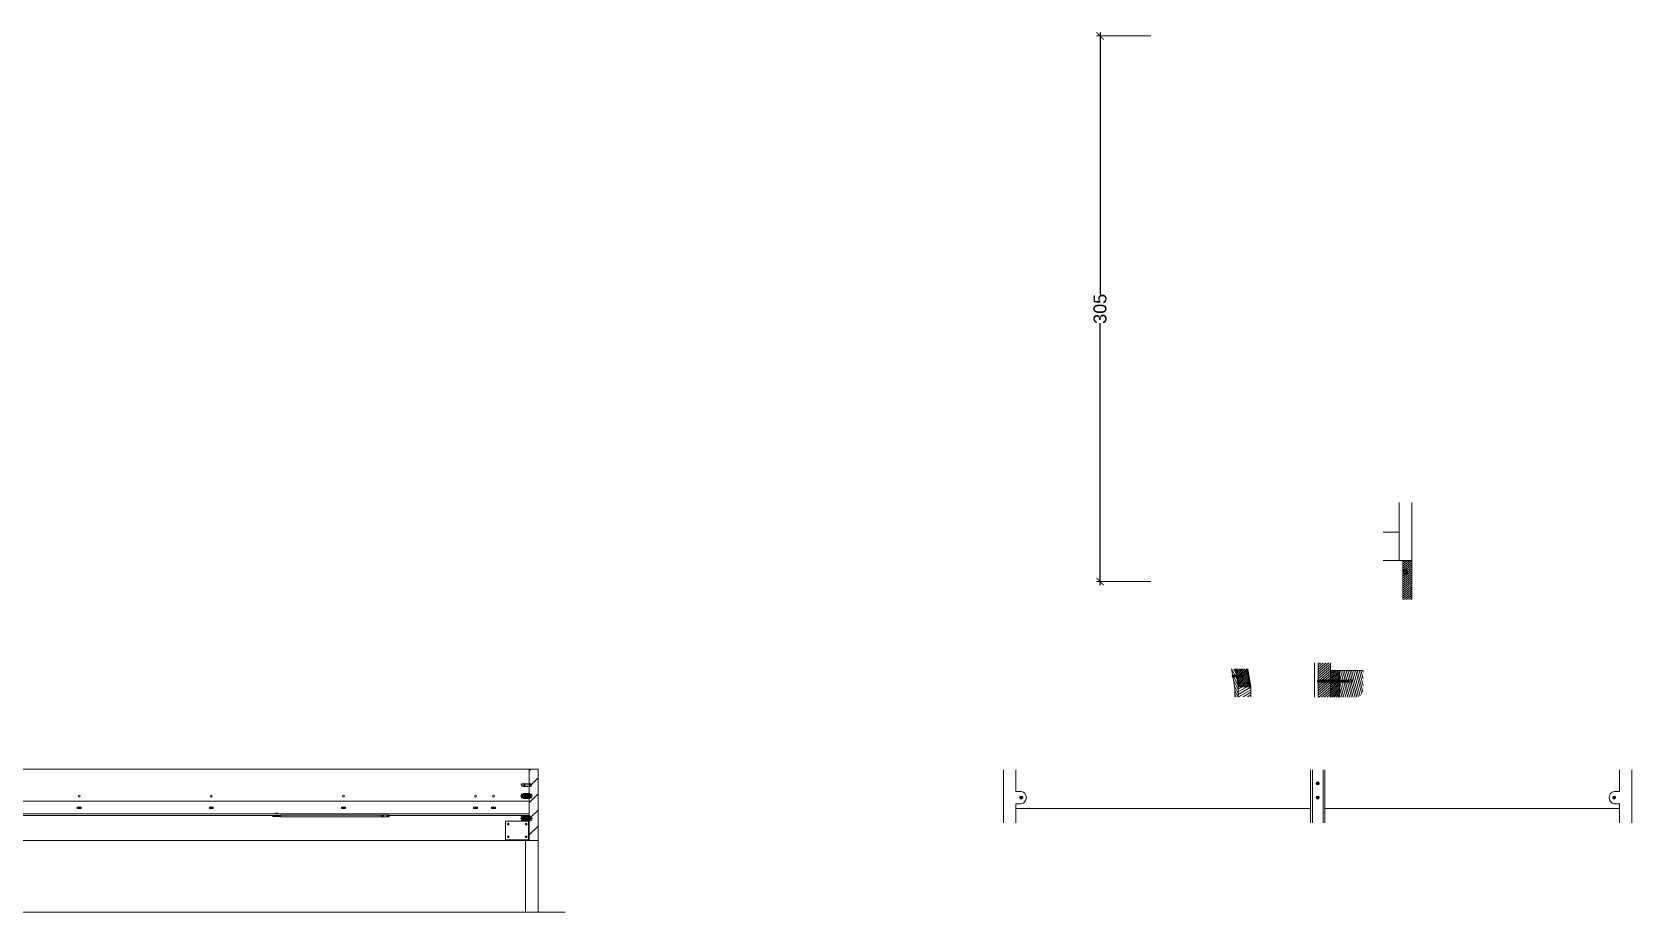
# Model space of a CAD drawing. Header units: millimetres. Extents: x 34 to 3072, y -237 to 919.
# Drawn here: x 2624.4 to 3072.4, y 672.8 to 919.2 of the extents above; entities that cross this region are included whole.
import ezdxf

# ---------------------------------------------------------------- set-up
doc = ezdxf.new("R2010")
doc.units = ezdxf.units.MM
doc.header["$MEASUREMENT"] = 0
doc.layers.get('DEFPOINTS').update_dxf_attribs({"color": 210})
for name, color, linetype, lineweight in [('elementi non sezionati', 8, 'Continuous', 18), ('linea di terra', 1, 'Continuous', 18), ('linee quote', 6, 'Continuous', 18), ('pareti sezionate', 7, 'Continuous', 18), ('QUOTE', 1, 'Continuous', 25), ('retino', 11, 'Continuous', 18), ('riquadro viti', 2, 'Continuous', 18), ('viti e cerniere', 4, 'Continuous', 13)]:
    doc.layers.add(name, color=color, linetype=linetype, lineweight=lineweight)
doc.styles.add('Annotativa', font='Arial.ttf')
doc.dimstyles.new('QM-D_1', dxfattribs={"dimtxt": 3.6, "dimasz": 2, "dimexe": 1, "dimexo": 2, "dimgap": 0.09, "dimtad": 0, "dimdec": 0, "dimzin": 0, "dimdsep": 46, "dimtxsty": 'Annotativa', "dimblk": 'ARCHTICK', "dimblk1": 'ARCHTICK', "dimblk2": 'ARCHTICK', "dimcen": 0, "dimdle": 1, "dimclrd": 256, "dimclre": 256, "dimadec": 0, "dimazin": 0, "dimtfac": 1, "dimtdec": 0, "dimtofl": 0, "dimtmove": 0, "dimatfit": 3, "dimldrblk": 'ARCHTICK', "dimfxl": 1, "dimtolj": 1, "dimtzin": 0, "dimlwe": 5, "dimarcsym": 2})

# ---------------------------------------------------------------- blocks, each defined once
blk = doc.blocks.new('_ArchTick')
at = {"color": 0, "linetype": 'ByBlock', "const_width": 0.15}
blk.add_lwpolyline([(-0.5, -0.5), (0.5, 0.5)], dxfattribs=at)
blk = doc.blocks.new('*D37')
at = {"layer": 'DEFPOINTS', "color": 0, "ltscale": 0.4, "transparency": 16777216}
for p in [(2939.65, 918.08), (2923.43, 765.31), (2939.65, 765.31)]:
    blk.add_point(p, dxfattribs=at)
at = {"layer": 'QUOTE', "lineweight": -2, "ltscale": 0.4, "transparency": 16777216}
for p, q in [((2923.43, 919.08), (2923.43, 845.74)), ((2923.43, 764.31), (2923.43, 837.65))]:
    blk.add_line(p, q, dxfattribs=at)
at = {"layer": 'QUOTE', "linetype": 'Continuous', "lineweight": 5, "ltscale": 0.4, "transparency": 16777216}
for p, q in [((2937.65, 918.08), (2922.43, 918.08)), ((2937.65, 765.31), (2922.43, 765.31))]:
    blk.add_line(p, q, dxfattribs=at)
at = {"layer": 'QUOTE', "lineweight": -2, "ltscale": 0.4, "transparency": 16777216, "xscale": 2, "yscale": 2, "zscale": 2}
for p, rotation in [((2923.43, 918.08), 90), ((2923.43, 765.31), 270)]:
    blk.add_blockref('_ArchTick', p, dxfattribs=dict(at, rotation=rotation))
at = {"layer": 'QUOTE', "color": 0, "ltscale": 0.4, "transparency": 16777216, "insert": (2923.43, 841.69), "char_height": 3.6, "attachment_point": 5, "rotation": 90, "style": 'Annotativa'}
blk.add_mtext('\\A1;305', dxfattribs=at)

msp = doc.modelspace()

# ---------------------------------------------------------------- hatches: boundary and pattern name
at = {"layer": 'retino'}
h = msp.add_hatch(dxfattribs=at)
h.set_pattern_fill('ANSI31', color=256, scale=3.5, angle=174)
h.paths.add_polyline_path([(3010.72, 771.2), (3008.22, 771.2), (3008.22, 768.47), (3009.42, 768.47), (3009.42, 767.47), (3008.22, 767.47), (3008.22, 760.27), (3010.72, 760.27)])
h = msp.add_hatch(dxfattribs=at)
h.set_pattern_fill('ANSI31', color=256, angle=116)
h.paths.add_polyline_path([(3009.42, 768.47), (3008.22, 768.47), (3008.22, 767.47), (3009.42, 767.47)])
h.paths.add_polyline_path([(3009.24, 767.97), (3009.03, 767.61), (3008.61, 767.61), (3008.4, 767.97), (3008.61, 768.33), (3009.03, 768.33)], flags=16)
h.paths.add_polyline_path([(3009.09, 767.97, -1), (3008.56, 767.97, -1)], flags=0)
h = msp.add_hatch(dxfattribs=at)
h.set_pattern_fill('ANSI31', color=256)
h.set_pattern_definition([(45, (613.875, -36.4463), (-2.245064, 2.245064), [])])
h.paths.add_polyline_path([(2542.07, 742.81), (2539.07, 742.81), (2539.88, 738.06), (2541.59, 738.06), (2541.59, 737.58), (2539.96, 737.58), (2541.58, 728.05), (2542.29, 728.05), (2542.29, 727.57), (2541.66, 727.57), (2542.26, 724.06), (2543.97, 724.06), (2543.97, 723.59), (2542.34, 723.59), (2542.81, 720.81), (2545.81, 720.81)])
h.paths.add_polyline_path([(2548.58, 709.54), (2546.08, 709.54), (2546.08, 696.09), (2548.58, 696.09)])
h.paths.add_polyline_path([(2548.58, 712.81), (2546.08, 712.81), (2546.08, 710.09), (2548.58, 710.09)])
h.paths.add_polyline_path([(2548.58, 695.54), (2546.08, 695.54), (2546.08, 692.81), (2548.08, 692.81), (2548.58, 692.81)])
h.paths.add_polyline_path([(2766.08, 712.81), (2764.08, 712.81), (2763.58, 712.81), (2763.58, 708.67), (2764.16, 708.67), (2764.16, 707.91), (2763.58, 707.91), (2763.58, 705.73), (2764.16, 705.73), (2764.16, 704.87), (2763.58, 704.87), (2763.58, 699.45), (2764.16, 699.45), (2764.16, 698.6), (2763.58, 698.6), (2763.58, 692.81), (2764.08, 692.81), (2766.08, 692.81)])
h = msp.add_hatch(dxfattribs=at)
h.set_pattern_fill('ANSI31', color=256, scale=4, angle=252)
h.paths.add_polyline_path([(2961.27, 740.93), (2960.25, 740.93), (2960.56, 739.11), (2961.45, 739.11, -0.065705), (2961.51, 739.22), (2961.56, 739.23)])
h.paths.add_polyline_path([(2961.68, 738.54), (2961.63, 738.53, -0.08917), (2961.51, 738.64), (2960.64, 738.64), (2960.66, 738.52), (2960.66, 738.52), (2961.07, 736.11, -0.042273), (2961.13, 735.44), (2961.13, 733.07), (2962.13, 733.07), (2962.13, 735.44, 0.042273), (2962.06, 736.28)])
h = msp.add_hatch(dxfattribs=at)
h.set_pattern_fill('ANSI31', color=256, scale=5, angle=165)
h.paths.add_polyline_path([(2965.63, 735.44, 0.042273), (2965.56, 736.28), (2964.77, 740.93), (2964.5, 740.93), (2965.36, 735.87), (2962.36, 735.87), (2961.89, 738.64), (2961.66, 738.64), (2962.06, 736.28, -0.042273), (2962.13, 735.44), (2962.13, 733.07), (2965.63, 733.07)])
h.paths.add_polyline_path([(2961.5, 740.93), (2961.27, 740.93), (2961.58, 739.11), (2961.81, 739.11)])
h = msp.add_hatch(dxfattribs=at)
h.set_pattern_fill('ANSI31', color=256, scale=3)
h.paths.add_polyline_path([(2964.5, 740.93), (2961.5, 740.93), (2961.81, 739.11), (2963.53, 739.11), (2963.53, 738.64), (2961.89, 738.64), (2962.36, 735.87), (2965.36, 735.87)])
h = msp.add_hatch(dxfattribs=at)
h.set_pattern_fill('ANSI31', color=256, scale=4, angle=175)
h.paths.add_polyline_path([(2984.47, 737.72), (2987.97, 737.72), (2987.97, 740.45), (2987.97, 742.55), (2984.47, 742.55)])
h.paths.add_polyline_path([(2984.47, 732.99), (2987.97, 732.99), (2987.97, 737.18), (2984.47, 737.18), (2984.47, 737.1)])
h = msp.add_hatch(dxfattribs=at)
h.set_pattern_fill('ANSI31', color=256, scale=3)
h.paths.add_polyline_path([(2990.47, 740.45), (2987.97, 740.45), (2987.97, 737.72), (2990.47, 737.72)])
h.paths.add_polyline_path([(2990.47, 737.18), (2987.97, 737.18), (2987.97, 732.99), (2990.47, 732.99)])
h = msp.add_hatch(dxfattribs=at)
h.set_pattern_fill('ANSI31', color=256, scale=4, angle=60)
edge = h.paths.add_edge_path()
edge.add_arc((2995.1, 734.99), 2, 270, 360)
edge.add_line((2997.1, 734.99), (2997.1, 740.45))
edge.add_line((2997.1, 740.45), (2990.47, 740.45))
edge.add_line((2990.47, 740.45), (2990.47, 737.72))
edge.add_line((2990.47, 737.72), (2993.05, 737.72))
edge.add_arc((2993.47, 737.45), 0.5, 0, 146.9791, ccw=False)
edge.add_arc((2993.47, 737.45), 0.5, -146.9791, 0, ccw=False)
edge.add_line((2993.05, 737.18), (2990.47, 737.18))
edge.add_line((2990.47, 737.18), (2990.47, 732.99))
edge.add_line((2990.47, 732.99), (2995.1, 732.99))
h = msp.add_hatch(dxfattribs=at)
h.set_pattern_fill('ANSI31', color=256, scale=0.3)
h.set_pattern_definition([(45, (613.8751, -36.4463), (-0.6735192, 0.6735192), [])])
h.paths.add_polyline_path([(2724.37, 699.91), (2722.22, 699.91), (2722.22, 699.46), (2724.37, 699.46)])
at = {"layer": 'viti e cerniere'}
h = msp.add_hatch(dxfattribs=at)
h.set_pattern_fill('ANSI31', color=256, scale=0.5)
h.paths.add_polyline_path([(3009.03, 768.33), (3008.61, 768.33), (3008.4, 767.97), (3008.61, 767.61), (3009.03, 767.61), (3009.24, 767.97)])
h.paths.add_polyline_path([(3009.09, 767.97, -1), (3008.56, 767.97, -1)], flags=16)
h = msp.add_hatch(dxfattribs=at)
h.set_pattern_fill('ANSI37', color=256, scale=0.07)
h.set_pattern_definition([(45, (1412.92526, -36.44633), (-0.157154482, 0.157154482), []), (135, (1412.92526, -36.44633), (-0.157154482, -0.157154482), [])])
h.paths.add_polyline_path([(2763.58, 698.28), (2763.38, 698.28), (2763.38, 693.05), (2763.58, 693.05)])

# ---------------------------------------------------------------- linework, layer by layer
at = {"layer": 'elementi non sezionati'}
for p, q in [((3007.22, 771.2), (3007.22, 787.43)), ((3010.72, 787.43), (3010.72, 771.2)), ((3002.74, 779.2), (3007.22, 779.2)), ((3008.22, 771.2), (3002.74, 771.2)), ((2961.07, 736.11), (2960.25, 740.93)), ((2962.06, 736.28), (2961.27, 740.93)), ((2965.56, 736.28), (2964.77, 740.93)), ((2983.47, 742.55), (2983.47, 740.45)), ((2983.47, 732.99), (2983.47, 740.45)), ((2961.13, 735.44), (2961.13, 733.07)), ((2962.13, 735.44), (2962.13, 733.07)), ((2965.63, 733.07), (2965.63, 735.44)), ((2548.58, 712.81), (2763.58, 712.81)), ((2896.37, 697.74), (2896.37, 712.58)), ((2899.87, 712.58), (2899.87, 706.58)), ((2982.37, 712.58), (2982.37, 697.74)), ((2982.87, 712.58), (2982.87, 697.74)), ((2985.87, 712.58), (2985.87, 697.74)), ((2986.37, 712.58), (2986.37, 697.74)), ((3068.87, 706.58), (3068.87, 712.58)), ((3072.37, 712.58), (3072.37, 697.74)), ((2901.37, 706.58), (2899.87, 706.58)), ((3067.37, 706.58), (3068.87, 706.58)), ((2899.87, 703.08), (2899.87, 697.74)), ((2899.87, 703.08), (2901.37, 703.08)), ((2899.87, 701.83), (2982.37, 701.83)), ((2986.37, 701.83), (3068.87, 701.83)), ((3068.87, 703.08), (3067.37, 703.08)), ((3068.87, 697.74), (3068.87, 703.08)), ((2763.58, 692.81), (2548.58, 692.81))]:
    msp.add_line(p, q, dxfattribs=at)
msp.add_lwpolyline([(2766.08, 692.81), (2766.08, 672.81), (2762.58, 672.81), (2762.58, 692.81)], dxfattribs=at)
for centre, radius, start, end in [((2957.13, 735.44), 4, 0, 9.6824), ((2957.13, 735.44), 5, 0, 9.6824), ((2960.63, 735.44), 5, 0, 9.6824), ((2901, 704.83), 1.79, 282.0948, 77.9052), ((3067.75, 704.83), 1.79, 102.0948, 257.9052)]:
    msp.add_arc(centre, radius, start, end, dxfattribs=at)
at = {"layer": 'linea di terra'}
msp.add_line((2538.68, 672.81), (2773.65, 672.81), dxfattribs=at)
at = {"layer": 'linee quote'}
msp.add_line((2993.47, 737.45), (2993.47, 737.45), dxfattribs=at)
at = {"layer": 'pareti sezionate'}
for p, q in [((2984.47, 742.55), (2984.47, 732.99)), ((2987.97, 740.45), (2987.97, 742.55)), ((2990.47, 740.45), (2997.1, 740.45))]:
    msp.add_line(p, q, dxfattribs=at)
for points in [[(3008.22, 760.27), (3008.22, 771.2), (3010.72, 771.2), (3010.72, 760.27)], [(2961.81, 739.11), (2961.5, 740.93)], [(2964.5, 740.93), (2965.36, 735.87), (2962.36, 735.87), (2961.89, 738.64)], [(2987.97, 737.72), (2987.97, 740.45), (2990.47, 740.45), (2990.47, 737.72)], [(2987.97, 732.99), (2987.97, 737.18)], [(2990.47, 737.18), (2990.47, 732.99)], [(2763.58, 698.6), (2763.58, 692.81), (2764.08, 692.81), (2766.08, 692.81), (2766.08, 712.81), (2764.08, 712.81), (2763.58, 712.81), (2763.58, 708.67)], [(2763.58, 707.91), (2763.58, 705.73)], [(2763.58, 704.87), (2763.58, 699.45)]]:
    msp.add_lwpolyline(points, dxfattribs=at)
at = {"layer": 'riquadro viti', "ltscale": 0.07}
for p, q in [((2961.45, 739.11), (2960.57, 739.11)), ((2961.53, 738.64), (2960.65, 738.64)), ((2961.57, 739.11), (2963.53, 739.11)), ((2963.53, 738.64), (2961.66, 738.64)), ((2963.53, 739.11), (2963.53, 738.64)), ((2993.05, 737.18), (2984.47, 737.18))]:
    msp.add_line(p, q, dxfattribs=at)
at = {"layer": 'riquadro viti'}
for p, q in [((2764.16, 707.91), (2761.99, 707.91)), ((2764.16, 708.67), (2762.29, 708.67)), ((2764.16, 707.91), (2764.16, 708.67))]:
    msp.add_line(p, q, dxfattribs=at)
at = {"layer": 'riquadro viti', "ltscale": 0.07}
msp.add_lwpolyline([(2984.47, 737.72), (2993.05, 737.72)], dxfattribs=at)
at = {"layer": 'riquadro viti', "ltscale": 0.02}
for points in [[(2761.57, 705.73), (2764.16, 705.73), (2764.16, 704.87), (2761.65, 704.87), (2761.57, 704.87)], [(2761.57, 699.45), (2764.16, 699.45), (2764.16, 698.6), (2761.65, 698.6), (2761.57, 698.6)]]:
    msp.add_lwpolyline(points, close=True, dxfattribs=at)
at = {"layer": 'viti e cerniere'}
for p, q in [((3008.22, 767.47), (3008.22, 768.47)), ((3008.22, 768.47), (3009.42, 768.47)), ((3009.42, 767.47), (3008.22, 767.47)), ((3009.42, 768.47), (3009.42, 767.47)), ((2960.5, 739.2), (2960.55, 739.21)), ((2960.55, 739.21), (2960.66, 738.52)), ((2961.51, 739.22), (2961.56, 739.23)), ((2961.56, 739.23), (2961.68, 738.54)), ((2960.66, 738.52), (2960.62, 738.51)), ((2960.64, 738.96), (2960.72, 738.96)), ((2960.69, 738.77), (2960.77, 738.77)), ((2960.78, 738.96), (2960.85, 738.96)), ((2960.83, 738.77), (2960.9, 738.77)), ((2960.91, 738.96), (2960.99, 738.96)), ((2960.96, 738.77), (2961.04, 738.77)), ((2961.05, 738.96), (2961.12, 738.96)), ((2961.1, 738.77), (2961.17, 738.77)), ((2961.18, 738.96), (2961.26, 738.96)), ((2961.23, 738.77), (2961.31, 738.77)), ((2961.32, 738.96), (2961.39, 738.96)), ((2961.37, 738.77), (2961.44, 738.77)), ((2961.68, 738.54), (2961.63, 738.53)), ((2961.64, 738.77), (2961.64, 738.77)), ((2961.65, 738.96), (2961.73, 738.96)), ((2961.7, 738.77), (2961.78, 738.77)), ((2961.79, 738.96), (2961.87, 738.96)), ((2961.84, 738.77), (2961.92, 738.77)), ((2961.93, 738.96), (2962, 738.96)), ((2961.98, 738.77), (2962.05, 738.77)), ((2962.06, 738.96), (2962.14, 738.96)), ((2962.11, 738.77), (2962.19, 738.77)), ((2962.2, 738.96), (2962.27, 738.96)), ((2962.25, 738.77), (2962.32, 738.77)), ((2962.33, 738.96), (2962.41, 738.96)), ((2962.38, 738.77), (2962.46, 738.77)), ((2962.47, 738.96), (2962.54, 738.96)), ((2962.52, 738.77), (2962.59, 738.77)), ((2962.6, 738.96), (2962.68, 738.96)), ((2962.65, 738.77), (2962.73, 738.77)), ((2962.74, 738.96), (2962.82, 738.96)), ((2962.79, 738.77), (2962.87, 738.77)), ((2962.87, 738.96), (2962.95, 738.96)), ((2962.92, 738.77), (2963, 738.77)), ((2963.01, 738.96), (2963.09, 738.96)), ((2963.06, 738.77), (2963.14, 738.77)), ((2963.15, 738.96), (2963.22, 738.96)), ((2963.2, 738.77), (2963.26, 738.77)), ((2963.26, 738.77), (2963.42, 738.87)), ((2963.42, 738.87), (2963.29, 738.94)), ((2984.47, 737.36), (2984.49, 737.36)), ((2984.5, 737.54), (2984.58, 737.54)), ((2984.55, 737.36), (2984.63, 737.36)), ((2984.64, 737.54), (2984.71, 737.54)), ((2984.69, 737.36), (2984.76, 737.36)), ((2984.77, 737.54), (2984.85, 737.54)), ((2984.82, 737.36), (2984.9, 737.36)), ((2984.91, 737.54), (2984.98, 737.54)), ((2984.96, 737.36), (2985.03, 737.36)), ((2985.04, 737.54), (2985.12, 737.54)), ((2985.09, 737.36), (2985.17, 737.36)), ((2985.18, 737.54), (2985.26, 737.54)), ((2985.23, 737.36), (2985.31, 737.36)), ((2985.31, 737.54), (2985.39, 737.54)), ((2985.36, 737.36), (2985.44, 737.36)), ((2985.45, 737.54), (2985.53, 737.54)), ((2985.5, 737.36), (2985.58, 737.36)), ((2985.59, 737.54), (2985.66, 737.54)), ((2985.64, 737.36), (2985.71, 737.36)), ((2985.72, 737.54), (2985.8, 737.54)), ((2985.77, 737.36), (2985.85, 737.36)), ((2985.86, 737.54), (2985.93, 737.54)), ((2985.91, 737.36), (2985.98, 737.36)), ((2985.99, 737.54), (2986.07, 737.54)), ((2986.04, 737.36), (2986.12, 737.36)), ((2986.13, 737.54), (2986.2, 737.54)), ((2986.18, 737.36), (2986.25, 737.36)), ((2986.26, 737.54), (2986.34, 737.54)), ((2986.31, 737.36), (2986.39, 737.36)), ((2986.4, 737.54), (2986.48, 737.54)), ((2986.45, 737.36), (2986.53, 737.36)), ((2986.54, 737.54), (2986.61, 737.54)), ((2986.59, 737.36), (2986.66, 737.36)), ((2986.67, 737.54), (2986.75, 737.54)), ((2986.72, 737.36), (2986.8, 737.36)), ((2986.81, 737.54), (2986.88, 737.54)), ((2986.86, 737.36), (2986.93, 737.36)), ((2986.94, 737.54), (2987.02, 737.54)), ((2986.99, 737.36), (2987.07, 737.36)), ((2987.08, 737.54), (2987.15, 737.54)), ((2987.13, 737.36), (2987.2, 737.36)), ((2987.21, 737.54), (2987.29, 737.54)), ((2987.26, 737.36), (2987.34, 737.36)), ((2987.35, 737.54), (2987.43, 737.54)), ((2987.4, 737.36), (2987.48, 737.36)), ((2987.48, 737.54), (2987.56, 737.54)), ((2987.53, 737.36), (2987.61, 737.36)), ((2987.62, 737.54), (2987.7, 737.54)), ((2987.67, 737.36), (2987.75, 737.36)), ((2987.76, 737.54), (2987.83, 737.54)), ((2987.81, 737.36), (2987.88, 737.36)), ((2987.89, 737.54), (2987.97, 737.54)), ((2987.94, 737.36), (2988.02, 737.36)), ((2988.03, 737.54), (2988.1, 737.54)), ((2988.08, 737.36), (2988.15, 737.36)), ((2988.16, 737.54), (2988.24, 737.54)), ((2988.21, 737.36), (2988.29, 737.36)), ((2988.3, 737.54), (2988.37, 737.54)), ((2988.35, 737.36), (2988.42, 737.36)), ((2988.43, 737.54), (2988.51, 737.54)), ((2988.48, 737.36), (2988.56, 737.36)), ((2988.57, 737.54), (2988.65, 737.54)), ((2988.62, 737.36), (2988.7, 737.36)), ((2988.7, 737.54), (2988.78, 737.54)), ((2988.75, 737.36), (2988.83, 737.36)), ((2988.84, 737.54), (2988.92, 737.54)), ((2988.89, 737.36), (2988.97, 737.36)), ((2988.98, 737.54), (2989.05, 737.54)), ((2989.03, 737.36), (2989.1, 737.36)), ((2989.11, 737.54), (2989.19, 737.54)), ((2989.16, 737.36), (2989.24, 737.36)), ((2989.25, 737.54), (2989.32, 737.54)), ((2989.3, 737.36), (2989.37, 737.36)), ((2989.38, 737.54), (2989.46, 737.54)), ((2989.43, 737.36), (2989.51, 737.36)), ((2989.52, 737.54), (2989.59, 737.54)), ((2989.57, 737.36), (2989.64, 737.36)), ((2989.65, 737.54), (2989.73, 737.54)), ((2989.7, 737.36), (2989.78, 737.36)), ((2989.79, 737.54), (2989.87, 737.54)), ((2989.84, 737.36), (2989.91, 737.36)), ((2989.92, 737.54), (2990, 737.54)), ((2989.97, 737.36), (2990.05, 737.36)), ((2990.06, 737.54), (2990.14, 737.54)), ((2990.11, 737.36), (2990.19, 737.36)), ((2990.2, 737.54), (2990.27, 737.54)), ((2990.25, 737.36), (2990.32, 737.36)), ((2990.33, 737.54), (2990.41, 737.54)), ((2990.38, 737.36), (2990.46, 737.36)), ((2990.47, 737.54), (2990.54, 737.54)), ((2990.52, 737.36), (2990.59, 737.36)), ((2990.6, 737.54), (2990.68, 737.54)), ((2990.65, 737.36), (2990.73, 737.36)), ((2990.74, 737.54), (2990.81, 737.54)), ((2990.79, 737.36), (2990.86, 737.36)), ((2990.87, 737.54), (2990.95, 737.54)), ((2990.92, 737.36), (2991, 737.36)), ((2991.01, 737.54), (2991.08, 737.54)), ((2991.06, 737.36), (2991.13, 737.36)), ((2991.14, 737.54), (2991.22, 737.54)), ((2991.19, 737.36), (2991.27, 737.36)), ((2991.28, 737.54), (2991.36, 737.54)), ((2991.33, 737.36), (2991.41, 737.36)), ((2991.42, 737.54), (2991.49, 737.54)), ((2991.46, 737.36), (2991.54, 737.36)), ((2991.55, 737.54), (2991.63, 737.54)), ((2991.6, 737.36), (2991.68, 737.36)), ((2991.69, 737.54), (2991.76, 737.54)), ((2991.74, 737.36), (2991.81, 737.36)), ((2991.82, 737.54), (2991.9, 737.54)), ((2991.87, 737.36), (2991.95, 737.36)), ((2991.96, 737.54), (2992.03, 737.54)), ((2992.01, 737.36), (2992.08, 737.36)), ((2992.09, 737.54), (2992.17, 737.54)), ((2992.14, 737.36), (2992.22, 737.36)), ((2992.23, 737.54), (2992.3, 737.54)), ((2992.28, 737.36), (2992.35, 737.36)), ((2992.36, 737.54), (2992.44, 737.54)), ((2992.41, 737.36), (2992.49, 737.36)), ((2992.5, 737.54), (2992.58, 737.54)), ((2992.55, 737.36), (2992.63, 737.36)), ((2992.64, 737.54), (2992.71, 737.54)), ((2992.69, 737.36), (2992.76, 737.36)), ((2992.77, 737.54), (2992.85, 737.54)), ((2992.82, 737.36), (2992.9, 737.36)), ((2992.91, 737.54), (2992.98, 737.54)), ((2992.96, 737.36), (2992.98, 737.36)), ((2992.97, 737.5), (2993.96, 737.5)), ((2992.97, 737.4), (2993.96, 737.4)), ((2761.39, 708.39), (2761.51, 708.44)), ((2761.39, 708.39), (2761.51, 708.35)), ((2761.51, 708.44), (2761.51, 708.35)), ((2762.29, 708.44), (2761.54, 708.44)), ((2761.54, 708.44), (2761.54, 708.35)), ((2762.29, 708.35), (2761.54, 708.35)), ((2762.2, 708.02), (2763.59, 708.02)), ((2762.2, 708.02), (2762.2, 708.02)), ((2762.29, 708.44), (2762.29, 708.35)), ((2763.59, 708.57), (2762.34, 708.57)), ((2763.59, 708.45), (2763.59, 708.57)), ((2763.59, 708.45), (2763.63, 708.41)), ((2763.59, 708.02), (2763.59, 708.18)), ((2763.59, 708.18), (2763.62, 708.18)), ((2763.62, 708.18), (2763.69, 708.11)), ((2763.63, 708.41), (2763.73, 708.41)), ((2763.69, 708.18), (2763.79, 708.18)), ((2763.69, 708.18), (2763.69, 708.11)), ((2763.73, 708.48), (2763.8, 708.41)), ((2763.73, 708.48), (2763.73, 708.41)), ((2763.79, 708.18), (2763.86, 708.11)), ((2763.8, 708.41), (2763.9, 708.41)), ((2763.86, 708.18), (2763.96, 708.18)), ((2763.86, 708.18), (2763.86, 708.11)), ((2763.9, 708.48), (2763.97, 708.41)), ((2763.9, 708.48), (2763.9, 708.41)), ((2763.96, 708.18), (2764.03, 708.11)), ((2763.97, 708.41), (2764.06, 708.41)), ((2764.03, 708.18), (2764.03, 708.11)), ((2764.06, 708.18), (2764.03, 708.18)), ((2764.06, 708.41), (2764.06, 708.18)), ((2984.33, 709.09), (2984.33, 708.87)), ((2984.33, 708.78), (2984.33, 708.56)), ((2763.58, 703.81), (2548.58, 703.81)), ((2901.33, 705.09), (2901.33, 704.87)), ((2901.33, 704.78), (2901.33, 704.56)), ((2984.33, 705.09), (2984.33, 704.87)), ((2984.33, 704.78), (2984.33, 704.56)), ((3067.33, 705.09), (3067.33, 704.88)), ((3067.33, 704.79), (3067.33, 704.57)), ((2763.58, 700.31), (2548.58, 700.31)), ((2691.85, 699.81), (2621.78, 699.81)), ((2637.03, 702.04), (2637.03, 701.92)), ((2637.18, 702.19), (2637.44, 702.19)), ((2637.18, 701.77), (2637.44, 701.77)), ((2637.76, 701.81), (2637.39, 702.14)), ((2637.76, 702.15), (2637.41, 701.8)), ((2637.72, 702.19), (2637.98, 702.19)), ((2637.72, 701.77), (2637.98, 701.77)), ((2638.13, 702.04), (2638.13, 701.92)), ((2674.03, 702.04), (2674.03, 701.92)), ((2674.18, 702.19), (2674.44, 702.19)), ((2674.18, 701.77), (2674.44, 701.77)), ((2674.76, 701.81), (2674.39, 702.14)), ((2674.76, 702.15), (2674.41, 701.8)), ((2674.72, 702.19), (2674.98, 702.19)), ((2674.72, 701.77), (2674.98, 701.77)), ((2675.13, 702.04), (2675.13, 701.92)), ((2693.87, 699.81), (2691.85, 699.81)), ((2691.85, 699.56), (2691.85, 699.81)), ((2693.87, 699.56), (2691.85, 699.56)), ((2692.63, 700.31), (2692.63, 700.36)), ((2692.78, 700.51), (2693.08, 700.51)), ((2693.23, 700.36), (2693.23, 700.31)), ((2693.87, 699.81), (2693.88, 699.81)), ((2693.87, 699.61), (2693.87, 699.76)), ((2722.22, 699.91), (2694.02, 699.91)), ((2722.22, 699.46), (2694.02, 699.46)), ((2711.03, 702.04), (2711.03, 701.92)), ((2711.18, 702.19), (2711.44, 702.19)), ((2711.18, 701.77), (2711.44, 701.77)), ((2711.76, 701.81), (2711.39, 702.15)), ((2711.75, 702.16), (2711.4, 701.8)), ((2711.72, 702.19), (2711.98, 702.19)), ((2711.72, 701.77), (2711.98, 701.77)), ((2712.13, 702.04), (2712.13, 701.92)), ((2724.37, 699.81), (2763.58, 699.81)), ((2748.03, 702.04), (2748.03, 701.92)), ((2748.18, 702.19), (2748.44, 702.19)), ((2748.18, 701.77), (2748.44, 701.77)), ((2748.76, 701.81), (2748.39, 702.15)), ((2748.76, 702.17), (2748.41, 701.81)), ((2748.72, 702.19), (2748.98, 702.19)), ((2748.72, 701.77), (2748.98, 701.77)), ((2749.13, 702.04), (2749.13, 701.92)), ((2753.03, 702.04), (2753.03, 701.92)), ((2753.18, 702.19), (2753.44, 702.19)), ((2753.18, 701.77), (2753.44, 701.77)), ((2753.76, 701.81), (2753.39, 702.15)), ((2753.76, 702.17), (2753.41, 701.81)), ((2753.72, 702.19), (2753.98, 702.19)), ((2753.72, 701.77), (2753.98, 701.77)), ((2754.13, 702.04), (2754.13, 701.92)), ((2756.91, 693.05), (2756.91, 698.28)), ((2756.91, 698.28), (2763.38, 698.28)), ((2757.92, 697.26), (2757.55, 697.6)), ((2757.92, 697.62), (2757.57, 697.26)), ((2762.93, 697.28), (2762.56, 697.61)), ((2762.92, 697.62), (2762.57, 697.26)), ((2756.91, 693.05), (2763.38, 693.05)), ((2757.93, 693.72), (2757.56, 694.05)), ((2757.93, 694.07), (2757.58, 693.71)), ((2762.93, 693.72), (2762.56, 694.05)), ((2762.92, 694.06), (2762.57, 693.7))]:
    msp.add_line(p, q, dxfattribs=at)
at = {"layer": 'viti e cerniere', "linetype": 'ByBlock', "lineweight": 100}
for p, q in [((2761.82, 705.6), (2761.64, 705.44)), ((2761.64, 705.44), (2761.64, 705.15)), ((2761.64, 705.15), (2761.82, 704.99)), ((2761.82, 705.6), (2763.87, 705.6)), ((2763.87, 704.99), (2761.82, 704.99)), ((2763.87, 705.6), (2764.04, 705.44)), ((2764.04, 705.15), (2763.87, 704.99)), ((2764.04, 705.44), (2764.04, 705.15)), ((2761.82, 699.32), (2761.64, 699.17)), ((2761.64, 699.17), (2761.64, 698.88)), ((2761.82, 699.32), (2763.87, 699.32)), ((2763.87, 699.32), (2764.04, 699.17)), ((2764.04, 699.17), (2764.04, 698.88)), ((2761.64, 698.88), (2761.82, 698.72)), ((2763.87, 698.72), (2761.82, 698.72)), ((2764.04, 698.88), (2763.87, 698.72))]:
    msp.add_line(p, q, dxfattribs=at)
at = {"layer": 'viti e cerniere'}
for points in [[(3009.24, 767.97), (3009.03, 768.33), (3008.61, 768.33), (3008.4, 767.97), (3008.61, 767.61), (3009.03, 767.61)], [(2763.38, 698.28), (2763.58, 698.28), (2763.58, 693.05), (2763.38, 693.05)]]:
    msp.add_lwpolyline(points, close=True, dxfattribs=at)
for points in [[(2960.61, 738.99), (2960.64, 738.96), (2960.69, 738.77), (2960.69, 738.72), (2960.61, 738.95)], [(2960.61, 738.87), (2960.63, 738.77), (2960.69, 738.72)], [(2960.72, 739.01), (2960.78, 738.96), (2960.83, 738.77), (2960.83, 738.72), (2960.72, 739.01), (2960.72, 738.96), (2960.77, 738.77), (2960.83, 738.72)], [(2960.85, 739.01), (2960.91, 738.96), (2960.96, 738.77), (2960.96, 738.72), (2960.85, 739.01), (2960.85, 738.96), (2960.9, 738.77), (2960.96, 738.72)], [(2960.99, 739.01), (2961.05, 738.96), (2961.1, 738.77), (2961.1, 738.72), (2960.99, 739.01), (2960.99, 738.96), (2961.04, 738.77), (2961.1, 738.72)], [(2961.12, 739.01), (2961.18, 738.96), (2961.23, 738.77), (2961.23, 738.72), (2961.12, 739.01), (2961.12, 738.96), (2961.17, 738.77), (2961.23, 738.72)], [(2961.26, 739.01), (2961.32, 738.96), (2961.37, 738.77), (2961.37, 738.72), (2961.26, 739.01), (2961.26, 738.96), (2961.31, 738.77), (2961.37, 738.72)], [(2961.62, 738.99), (2961.65, 738.96), (2961.7, 738.77), (2961.7, 738.72), (2961.62, 738.95)], [(2961.62, 738.87), (2961.64, 738.77), (2961.7, 738.72)], [(2961.73, 739.01), (2961.79, 738.96), (2961.84, 738.77), (2961.84, 738.72), (2961.73, 739.01), (2961.73, 738.96), (2961.78, 738.77), (2961.84, 738.72)], [(2961.87, 739.01), (2961.93, 738.96), (2961.98, 738.77), (2961.98, 738.72), (2961.87, 739.01), (2961.87, 738.96), (2961.92, 738.77), (2961.98, 738.72)], [(2962, 739.01), (2962.06, 738.96), (2962.11, 738.77), (2962.11, 738.72), (2962, 739.01), (2962, 738.96), (2962.05, 738.77), (2962.11, 738.72)], [(2962.14, 739.01), (2962.2, 738.96), (2962.25, 738.77), (2962.25, 738.72), (2962.14, 739.01), (2962.14, 738.96), (2962.19, 738.77), (2962.25, 738.72)], [(2962.27, 739.01), (2962.33, 738.96), (2962.38, 738.77), (2962.38, 738.72), (2962.27, 739.01), (2962.27, 738.96), (2962.32, 738.77), (2962.38, 738.72)], [(2962.41, 739.01), (2962.47, 738.96), (2962.52, 738.77), (2962.52, 738.72), (2962.41, 739.01), (2962.41, 738.96), (2962.46, 738.77), (2962.52, 738.72)], [(2962.54, 739.01), (2962.6, 738.96), (2962.65, 738.77), (2962.65, 738.72), (2962.54, 739.01), (2962.54, 738.96), (2962.59, 738.77), (2962.65, 738.72)], [(2962.68, 739.01), (2962.74, 738.96), (2962.79, 738.77), (2962.79, 738.72), (2962.68, 739.01), (2962.68, 738.96), (2962.73, 738.77), (2962.79, 738.72)], [(2962.82, 739.01), (2962.87, 738.96), (2962.92, 738.77), (2962.92, 738.72), (2962.82, 739.01), (2962.82, 738.96), (2962.87, 738.77), (2962.92, 738.72)], [(2962.95, 739.01), (2963.01, 738.96), (2963.06, 738.77), (2963.06, 738.72), (2962.95, 739.01), (2962.95, 738.96), (2963, 738.77), (2963.06, 738.72)], [(2963.09, 739.01), (2963.15, 738.96), (2963.2, 738.77), (2963.2, 738.72), (2963.09, 739.01), (2963.09, 738.96), (2963.14, 738.77), (2963.2, 738.72)], [(2963.22, 739.01), (2963.29, 738.94), (2963.29, 738.92), (2963.29, 738.82), (2963.22, 739.01), (2963.22, 738.96), (2963.25, 738.86), (2963.29, 738.82)], [(2984.47, 737.58), (2984.5, 737.54), (2984.55, 737.36), (2984.55, 737.3), (2984.47, 737.53)], [(2984.47, 737.45), (2984.49, 737.36), (2984.55, 737.3)], [(2984.58, 737.6), (2984.64, 737.54), (2984.69, 737.36), (2984.69, 737.3), (2984.58, 737.6), (2984.58, 737.54), (2984.63, 737.36), (2984.69, 737.3)], [(2984.71, 737.6), (2984.77, 737.54), (2984.82, 737.36), (2984.82, 737.3), (2984.71, 737.6), (2984.71, 737.54), (2984.76, 737.36), (2984.82, 737.3)], [(2984.85, 737.6), (2984.91, 737.54), (2984.96, 737.36), (2984.96, 737.3), (2984.85, 737.6), (2984.85, 737.54), (2984.9, 737.36), (2984.96, 737.3)], [(2984.98, 737.6), (2985.04, 737.54), (2985.09, 737.36), (2985.09, 737.3), (2984.98, 737.6), (2984.98, 737.54), (2985.03, 737.36), (2985.09, 737.3)], [(2985.12, 737.6), (2985.18, 737.54), (2985.23, 737.36), (2985.23, 737.3), (2985.12, 737.6), (2985.12, 737.54), (2985.17, 737.36), (2985.23, 737.3)], [(2985.26, 737.6), (2985.31, 737.54), (2985.36, 737.36), (2985.36, 737.3), (2985.26, 737.6), (2985.26, 737.54), (2985.31, 737.36), (2985.36, 737.3)], [(2985.39, 737.6), (2985.45, 737.54), (2985.5, 737.36), (2985.5, 737.3), (2985.39, 737.6), (2985.39, 737.54), (2985.44, 737.36), (2985.5, 737.3)], [(2985.53, 737.6), (2985.59, 737.54), (2985.64, 737.36), (2985.64, 737.3), (2985.53, 737.6), (2985.53, 737.54), (2985.58, 737.36), (2985.64, 737.3)], [(2985.66, 737.6), (2985.72, 737.54), (2985.77, 737.36), (2985.77, 737.3), (2985.66, 737.6), (2985.66, 737.54), (2985.71, 737.36), (2985.77, 737.3)], [(2985.8, 737.6), (2985.86, 737.54), (2985.91, 737.36), (2985.91, 737.3), (2985.8, 737.6), (2985.8, 737.54), (2985.85, 737.36), (2985.91, 737.3)], [(2985.93, 737.6), (2985.99, 737.54), (2986.04, 737.36), (2986.04, 737.3), (2985.93, 737.6), (2985.93, 737.54), (2985.98, 737.36), (2986.04, 737.3)], [(2986.07, 737.6), (2986.13, 737.54), (2986.18, 737.36), (2986.18, 737.3), (2986.07, 737.6), (2986.07, 737.54), (2986.12, 737.36), (2986.18, 737.3)], [(2986.2, 737.6), (2986.26, 737.54), (2986.31, 737.36), (2986.31, 737.3), (2986.2, 737.6), (2986.2, 737.54), (2986.25, 737.36), (2986.31, 737.3)], [(2986.34, 737.6), (2986.4, 737.54), (2986.45, 737.36), (2986.45, 737.3), (2986.34, 737.6), (2986.34, 737.54), (2986.39, 737.36), (2986.45, 737.3)], [(2986.48, 737.6), (2986.54, 737.54), (2986.59, 737.36), (2986.59, 737.3), (2986.48, 737.6), (2986.48, 737.54), (2986.53, 737.36), (2986.59, 737.3)], [(2986.61, 737.6), (2986.67, 737.54), (2986.72, 737.36), (2986.72, 737.3), (2986.61, 737.6), (2986.61, 737.54), (2986.66, 737.36), (2986.72, 737.3)], [(2986.75, 737.6), (2986.81, 737.54), (2986.86, 737.36), (2986.86, 737.3), (2986.75, 737.6), (2986.75, 737.54), (2986.8, 737.36), (2986.86, 737.3)], [(2986.88, 737.6), (2986.94, 737.54), (2986.99, 737.36), (2986.99, 737.3), (2986.88, 737.6), (2986.88, 737.54), (2986.93, 737.36), (2986.99, 737.3)], [(2987.02, 737.6), (2987.08, 737.54), (2987.13, 737.36), (2987.13, 737.3), (2987.02, 737.6), (2987.02, 737.54), (2987.07, 737.36), (2987.13, 737.3)], [(2987.15, 737.6), (2987.21, 737.54), (2987.26, 737.36), (2987.26, 737.3), (2987.15, 737.6), (2987.15, 737.54), (2987.2, 737.36), (2987.26, 737.3)], [(2987.29, 737.6), (2987.35, 737.54), (2987.4, 737.36), (2987.4, 737.3), (2987.29, 737.6), (2987.29, 737.54), (2987.34, 737.36), (2987.4, 737.3)], [(2987.43, 737.6), (2987.48, 737.54), (2987.53, 737.36), (2987.53, 737.3), (2987.43, 737.6), (2987.43, 737.54), (2987.48, 737.36), (2987.53, 737.3)], [(2987.56, 737.6), (2987.62, 737.54), (2987.67, 737.36), (2987.67, 737.3), (2987.56, 737.6), (2987.56, 737.54), (2987.61, 737.36), (2987.67, 737.3)], [(2987.7, 737.6), (2987.76, 737.54), (2987.81, 737.36), (2987.81, 737.3), (2987.7, 737.6), (2987.7, 737.54), (2987.75, 737.36), (2987.81, 737.3)], [(2987.83, 737.6), (2987.89, 737.54), (2987.94, 737.36), (2987.94, 737.3), (2987.83, 737.6), (2987.83, 737.54), (2987.88, 737.36), (2987.94, 737.3)], [(2987.97, 737.6), (2988.03, 737.54), (2988.08, 737.36), (2988.08, 737.3), (2987.97, 737.6), (2987.97, 737.54), (2988.02, 737.36), (2988.08, 737.3)], [(2988.1, 737.6), (2988.16, 737.54), (2988.21, 737.36), (2988.21, 737.3), (2988.1, 737.6), (2988.1, 737.54), (2988.15, 737.36), (2988.21, 737.3)], [(2988.24, 737.6), (2988.3, 737.54), (2988.35, 737.36), (2988.35, 737.3), (2988.24, 737.6), (2988.24, 737.54), (2988.29, 737.36), (2988.35, 737.3)], [(2988.37, 737.6), (2988.43, 737.54), (2988.48, 737.36), (2988.48, 737.3), (2988.37, 737.6), (2988.37, 737.54), (2988.42, 737.36), (2988.48, 737.3)], [(2988.51, 737.6), (2988.57, 737.54), (2988.62, 737.36), (2988.62, 737.3), (2988.51, 737.6), (2988.51, 737.54), (2988.56, 737.36), (2988.62, 737.3)], [(2988.65, 737.6), (2988.7, 737.54), (2988.75, 737.36), (2988.75, 737.3), (2988.65, 737.6), (2988.65, 737.54), (2988.69, 737.36), (2988.75, 737.3)], [(2988.78, 737.6), (2988.84, 737.54), (2988.89, 737.36), (2988.89, 737.3), (2988.78, 737.6), (2988.78, 737.54), (2988.83, 737.36), (2988.89, 737.3)], [(2988.92, 737.6), (2988.98, 737.54), (2989.03, 737.36), (2989.03, 737.3), (2988.92, 737.6), (2988.92, 737.54), (2988.97, 737.36), (2989.03, 737.3)], [(2989.05, 737.6), (2989.11, 737.54), (2989.16, 737.36), (2989.16, 737.3), (2989.05, 737.6), (2989.05, 737.54), (2989.1, 737.36), (2989.16, 737.3)], [(2989.19, 737.6), (2989.25, 737.54), (2989.3, 737.36), (2989.3, 737.3), (2989.19, 737.6), (2989.19, 737.54), (2989.24, 737.36), (2989.3, 737.3)], [(2989.32, 737.6), (2989.38, 737.54), (2989.43, 737.36), (2989.43, 737.3), (2989.32, 737.6), (2989.32, 737.54), (2989.37, 737.36), (2989.43, 737.3)], [(2989.46, 737.6), (2989.52, 737.54), (2989.57, 737.36), (2989.57, 737.3), (2989.46, 737.6), (2989.46, 737.54), (2989.51, 737.36), (2989.57, 737.3)], [(2989.59, 737.6), (2989.65, 737.54), (2989.7, 737.36), (2989.7, 737.3), (2989.59, 737.6), (2989.59, 737.54), (2989.64, 737.36), (2989.7, 737.3)], [(2989.73, 737.6), (2989.79, 737.54), (2989.84, 737.36), (2989.84, 737.3), (2989.73, 737.6), (2989.73, 737.54), (2989.78, 737.36), (2989.84, 737.3)], [(2989.87, 737.6), (2989.92, 737.54), (2989.97, 737.36), (2989.97, 737.3), (2989.87, 737.6), (2989.87, 737.54), (2989.91, 737.36), (2989.97, 737.3)], [(2990, 737.6), (2990.06, 737.54), (2990.11, 737.36), (2990.11, 737.3), (2990, 737.6), (2990, 737.54), (2990.05, 737.36), (2990.11, 737.3)], [(2990.14, 737.6), (2990.2, 737.54), (2990.25, 737.36), (2990.25, 737.3), (2990.14, 737.6), (2990.14, 737.54), (2990.19, 737.36), (2990.25, 737.3)], [(2990.27, 737.6), (2990.33, 737.54), (2990.38, 737.36), (2990.38, 737.3), (2990.27, 737.6), (2990.27, 737.54), (2990.32, 737.36), (2990.38, 737.3)], [(2990.41, 737.6), (2990.47, 737.54), (2990.52, 737.36), (2990.52, 737.3), (2990.41, 737.6), (2990.41, 737.54), (2990.46, 737.36), (2990.52, 737.3)], [(2990.54, 737.6), (2990.6, 737.54), (2990.65, 737.36), (2990.65, 737.3), (2990.54, 737.6), (2990.54, 737.54), (2990.59, 737.36), (2990.65, 737.3)], [(2990.68, 737.6), (2990.74, 737.54), (2990.79, 737.36), (2990.79, 737.3), (2990.68, 737.6), (2990.68, 737.54), (2990.73, 737.36), (2990.79, 737.3)], [(2990.81, 737.6), (2990.87, 737.54), (2990.92, 737.36), (2990.92, 737.3), (2990.81, 737.6), (2990.81, 737.54), (2990.86, 737.36), (2990.92, 737.3)], [(2990.95, 737.6), (2991.01, 737.54), (2991.06, 737.36), (2991.06, 737.3), (2990.95, 737.6), (2990.95, 737.54), (2991, 737.36), (2991.06, 737.3)], [(2991.08, 737.6), (2991.14, 737.54), (2991.19, 737.36), (2991.19, 737.3), (2991.08, 737.6), (2991.08, 737.54), (2991.13, 737.36), (2991.19, 737.3)], [(2991.22, 737.6), (2991.28, 737.54), (2991.33, 737.36), (2991.33, 737.3), (2991.22, 737.6), (2991.22, 737.54), (2991.27, 737.36), (2991.33, 737.3)], [(2991.36, 737.6), (2991.42, 737.54), (2991.46, 737.36), (2991.46, 737.3), (2991.36, 737.6), (2991.36, 737.54), (2991.41, 737.36), (2991.46, 737.3)], [(2991.49, 737.6), (2991.55, 737.54), (2991.6, 737.36), (2991.6, 737.3), (2991.49, 737.6), (2991.49, 737.54), (2991.54, 737.36), (2991.6, 737.3)], [(2991.63, 737.6), (2991.69, 737.54), (2991.74, 737.36), (2991.74, 737.3), (2991.63, 737.6), (2991.63, 737.54), (2991.68, 737.36), (2991.74, 737.3)], [(2991.76, 737.6), (2991.82, 737.54), (2991.87, 737.36), (2991.87, 737.3), (2991.76, 737.6), (2991.76, 737.54), (2991.81, 737.36), (2991.87, 737.3)], [(2991.9, 737.6), (2991.96, 737.54), (2992.01, 737.36), (2992.01, 737.3), (2991.9, 737.6), (2991.9, 737.54), (2991.95, 737.36), (2992.01, 737.3)], [(2992.03, 737.6), (2992.09, 737.54), (2992.14, 737.36), (2992.14, 737.3), (2992.03, 737.6), (2992.03, 737.54), (2992.08, 737.36), (2992.14, 737.3)], [(2992.17, 737.6), (2992.23, 737.54), (2992.28, 737.36), (2992.28, 737.3), (2992.17, 737.6), (2992.17, 737.54), (2992.22, 737.36), (2992.28, 737.3)], [(2992.3, 737.6), (2992.36, 737.54), (2992.41, 737.36), (2992.41, 737.3), (2992.3, 737.6), (2992.3, 737.54), (2992.35, 737.36), (2992.41, 737.3)], [(2992.44, 737.6), (2992.5, 737.54), (2992.55, 737.36), (2992.55, 737.3), (2992.44, 737.6), (2992.44, 737.54), (2992.49, 737.36), (2992.55, 737.3)], [(2992.58, 737.6), (2992.64, 737.54), (2992.69, 737.36), (2992.69, 737.3), (2992.58, 737.6), (2992.58, 737.54), (2992.63, 737.36), (2992.69, 737.3)], [(2992.71, 737.6), (2992.77, 737.54), (2992.82, 737.36), (2992.82, 737.3), (2992.71, 737.6), (2992.71, 737.54), (2992.76, 737.36), (2992.82, 737.3)], [(2992.85, 737.6), (2992.91, 737.54), (2992.96, 737.36), (2992.96, 737.3), (2992.85, 737.6), (2992.85, 737.54), (2992.9, 737.36), (2992.96, 737.3)], [(2984.33, 708.87), (2984.11, 708.87), (2984.11, 708.78), (2984.33, 708.78)], [(2984.42, 708.87), (2984.42, 709.09), (2984.33, 709.09)], [(2984.33, 708.56), (2984.42, 708.56), (2984.42, 708.78)], [(2984.42, 708.78), (2984.63, 708.78), (2984.63, 708.87), (2984.42, 708.87)], [(2901.33, 704.87), (2901.11, 704.87), (2901.11, 704.78), (2901.33, 704.78)], [(2901.42, 704.87), (2901.42, 705.09), (2901.33, 705.09)], [(2901.33, 704.56), (2901.42, 704.56), (2901.42, 704.78)], [(2901.42, 704.78), (2901.63, 704.78), (2901.63, 704.87), (2901.42, 704.87)], [(2984.33, 704.87), (2984.11, 704.87), (2984.11, 704.78), (2984.33, 704.78)], [(2984.42, 704.87), (2984.42, 705.09), (2984.33, 705.09)], [(2984.33, 704.56), (2984.42, 704.56), (2984.42, 704.78)], [(2984.42, 704.78), (2984.63, 704.78), (2984.63, 704.87), (2984.42, 704.87)], [(3067.33, 704.88), (3067.11, 704.88), (3067.11, 704.79), (3067.33, 704.79)], [(3067.42, 704.88), (3067.42, 705.09), (3067.33, 705.09)], [(3067.33, 704.57), (3067.42, 704.57), (3067.42, 704.79)], [(3067.42, 704.79), (3067.63, 704.79), (3067.63, 704.88), (3067.42, 704.88)], [(2722.22, 699.91), (2722.22, 699.46), (2724.37, 699.46), (2724.37, 699.91), (2722.22, 699.91)]]:
    msp.add_lwpolyline(points, dxfattribs=at)
msp.add_lwpolyline([(2984.47, 737.1), (2984.42, 737.1, -0.451416), (2984.42, 737.8), (2984.47, 737.8)], format="xyb", close=True, dxfattribs=at)
for centre, radius in [((3008.82, 767.97), 0.266), ((2993.47, 737.45), 0.5), ((2761.87, 708.4), 0.497), ((2984.37, 708.83), 0.4), ((2637.58, 705.2), 0.25), ((2674.58, 705.2), 0.25), ((2711.58, 705.2), 0.25), ((2748.58, 705.2), 0.25), ((2753.58, 705.2), 0.25), ((2901.37, 704.83), 0.4), ((2984.37, 704.83), 0.4), ((3067.37, 704.83), 0.4), ((2637.58, 701.98), 0.25), ((2674.58, 701.98), 0.25), ((2711.58, 701.98), 0.25), ((2748.58, 701.98), 0.25), ((2753.58, 701.98), 0.25), ((2757.74, 697.44), 0.25), ((2762.74, 697.44), 0.25), ((2757.74, 693.88), 0.25), ((2762.74, 693.88), 0.25)]:
    msp.add_circle(centre, radius, dxfattribs=at)
for centre, radius, start, end in [((2960.86, 738.91), 0.467, 141.1921, 238.3729), ((2961.88, 738.92), 0.467, 141.1921, 238.3729), ((2637.18, 702.04), 0.15, 90, 180), ((2637.18, 701.92), 0.15, 180, 270), ((2637.98, 702.04), 0.15, 0, 90), ((2637.98, 701.92), 0.15, 270, 0), ((2674.18, 702.04), 0.15, 90, 180), ((2674.18, 701.92), 0.15, 180, 270), ((2674.98, 702.04), 0.15, 0, 90), ((2674.98, 701.92), 0.15, 270, 0), ((2692.78, 700.36), 0.15, 90, 180), ((2693.08, 700.36), 0.15, 0, 90), ((2694.02, 699.76), 0.15, 90, 180), ((2694.02, 699.61), 0.15, 180, 270), ((2711.18, 702.04), 0.15, 90, 180), ((2711.18, 701.92), 0.15, 180, 270), ((2711.98, 702.04), 0.15, 0, 90), ((2711.98, 701.92), 0.15, 270, 0), ((2748.18, 702.04), 0.15, 90, 180), ((2748.18, 701.92), 0.15, 180, 270), ((2748.98, 702.04), 0.15, 0, 90), ((2748.98, 701.92), 0.15, 270, 0), ((2753.18, 702.04), 0.15, 90, 180), ((2753.18, 701.92), 0.15, 180, 270), ((2753.98, 702.04), 0.15, 0, 90), ((2753.98, 701.92), 0.15, 270, 0)]:
    msp.add_arc(centre, radius, start, end, dxfattribs=at)

# ---------------------------------------------------------------- dimensions: what is measured, and where the dimension line sits
at = {"layer": 'QUOTE', "ltscale": 0.4}
dim = msp.add_linear_dim(base=(2923.43, 765.31), p1=(2939.65, 918.08), p2=(2939.65, 765.31), angle=90, text='305', dimstyle='QM-D_1', override={"dimlfac": -2}, dxfattribs=at)
dim.commit()
dim.dimension.update_dxf_attribs({"geometry": '*D37', "text_midpoint": (2923.43, 841.69)})

doc.saveas('drawing.dxf')
